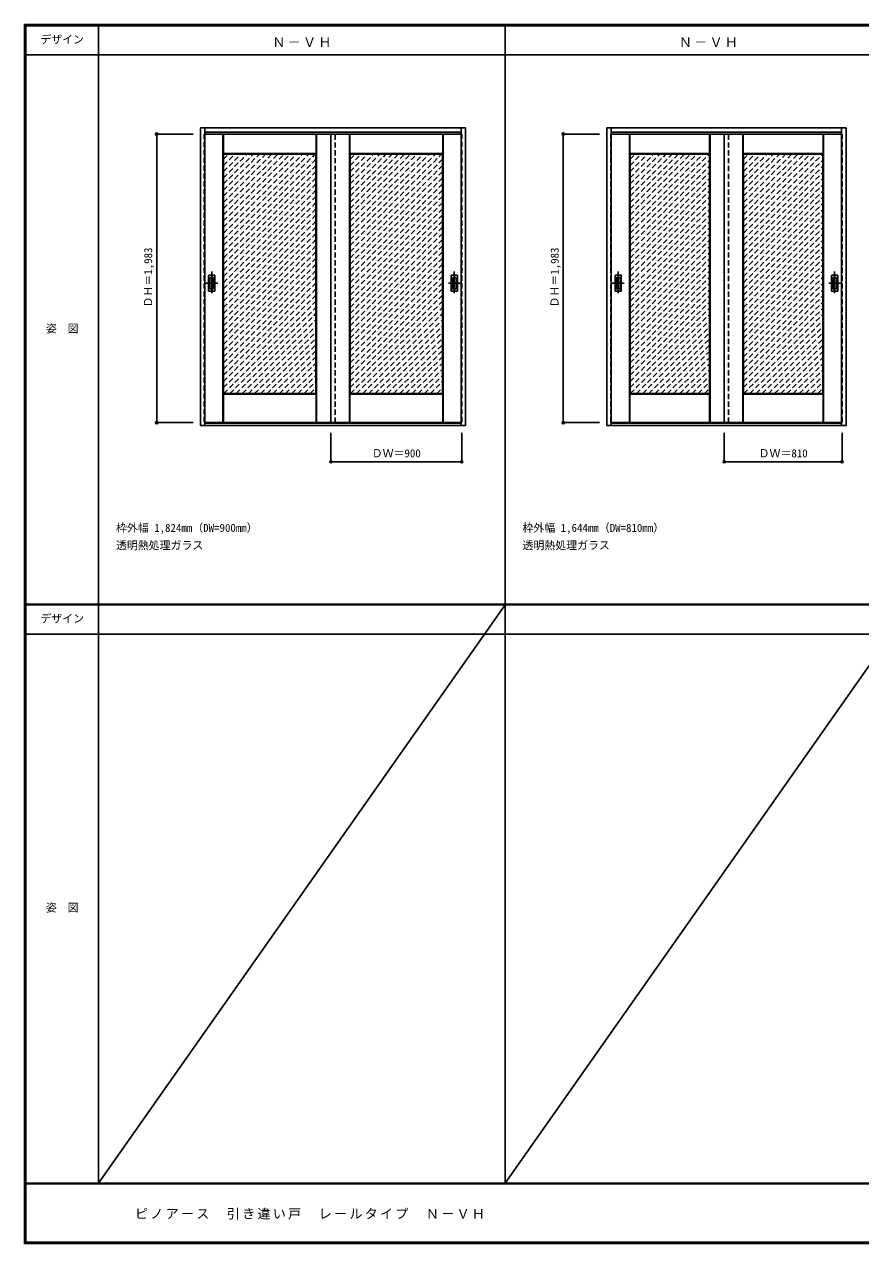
# Model space of a CAD drawing. Units: millimetres, scale not verified. Extents: x -6000 to 5700, y -4307 to 4175.
# Drawn here: x -6000 to -250, y -4205 to 4175 of the extents above; entities that cross this region are included whole.
import ezdxf
from ezdxf.enums import TextEntityAlignment as Align

# ---------------------------------------------------------------- set-up
doc = ezdxf.new("R2010")
doc.units = ezdxf.units.MM
doc.header["$LTSCALE"] = 30
doc.header["$PDMODE"] = 32
doc.header["$PDSIZE"] = 15
doc.linetypes.add('CHAIN1', pattern=[8, 5, -1, 1, -1])
doc.linetypes.add('DASHED1', pattern=[1.8, 1.2, -0.6])
for name, color, linetype in [('0-1_通り芯', 4, 'CHAIN1'), ('0-2_扉', 4, 'DASHED1'), ('0-3_仕上げ', 7, 'Continuous'), ('0-4_枠', 3, 'Continuous'), ('0-6_引手', 3, 'Continuous'), ('0-A_文字', 7, 'Continuous'), ('0-B_寸法', 7, 'Continuous'), ('0-C_ハッチ', 4, 'DASHED1'), ('F-1_枠', 6, 'Continuous'), ('F-A_文字', 7, 'Continuous')]:
    doc.layers.add(name, color=color, linetype=linetype)
doc.styles.add('ＭＳ ゴシック', font='')
doc.styles.get('ＭＳ ゴシック').set_extended_font_data('MS Gothic')

msp = doc.modelspace()

# ---------------------------------------------------------------- linework, layer by layer
at = {"layer": '0-1_通り芯'}
for p, q in [((-4712, 2476.5), (-4712, 2314.5)), ((-3044, 2476.5), (-3044, 2314.5)), ((-1917, 2476.5), (-1917, 2314.5)), ((-429, 2476.5), (-429, 2314.5)), ((-4753, 2395.5), (-4671, 2395.5)), ((-3085, 2395.5), (-3003, 2395.5)), ((-1958, 2395.5), (-1876, 2395.5)), ((-470, 2395.5), (-388, 2395.5))]:
    msp.add_line(p, q, dxfattribs=at)
at = {"layer": '0-2_扉'}
for p, q in [((-4763, 3421), (-4763, 1438)), ((-4760, 3421), (-4763, 3421)), ((-3863, 1438), (-3863, 3421)), ((-2996, 3421), (-2993, 3421)), ((-2993, 3421), (-2993, 1438)), ((-1968, 3421), (-1968, 1438)), ((-1965, 3421), (-1968, 3421)), ((-1158, 1438), (-1158, 3421)), ((-381, 3421), (-378, 3421)), ((-4763, 1438), (-4760, 1438)), ((-2993, 1438), (-2996, 1438)), ((-1968, 1438), (-1965, 1438))]:
    msp.add_line(p, q, dxfattribs=at)
at = {"layer": '0-2_扉', "color": 3, "linetype": 'Continuous'}
for p, q in [((-2996, 3421), (-4760, 3421)), ((-3893, 1438), (-3893, 3421)), ((-381, 3421), (-1965, 3421)), ((-1188, 1438), (-1188, 3421)), ((-4760, 1438), (-2996, 1438)), ((-1965, 1438), (-381, 1438))]:
    msp.add_line(p, q, dxfattribs=at)
at = {"layer": '0-2_扉'}
msp.add_lwpolyline([(-378, 3421), (-378, 1438), (-381, 1438)], dxfattribs=at)
at = {"layer": '0-3_仕上げ'}
for p, q in [((-4635, 1438), (-4635, 3421)), ((-4633.5, 3285.5), (-4633.5, 3421)), ((-4632, 3287), (-4632, 3421)), ((-3994, 3287), (-3994, 3421)), ((-3992.5, 3285.5), (-3992.5, 3421)), ((-3991, 1438), (-3991, 3421)), ((-3765, 1438), (-3765, 3421)), ((-3763.5, 3285.5), (-3763.5, 3421)), ((-3762, 3287), (-3762, 3421)), ((-3124, 3287), (-3124, 3421)), ((-3122.5, 3285.5), (-3122.5, 3421)), ((-3121, 1438), (-3121, 3421)), ((-1840, 1438), (-1840, 3421)), ((-1838.5, 3285.5), (-1838.5, 3421)), ((-1837, 3287), (-1837, 3421)), ((-1289, 3287), (-1289, 3421)), ((-1287.5, 3285.5), (-1287.5, 3421)), ((-1286, 1438), (-1286, 3421)), ((-1060, 1438), (-1060, 3421)), ((-1058.5, 3285.5), (-1058.5, 3421)), ((-1057, 3287), (-1057, 3421)), ((-509, 3287), (-509, 3421)), ((-507.5, 3285.5), (-507.5, 3421)), ((-506, 1438), (-506, 3421)), ((-4632, 3287), (-4633.5, 3285.5)), ((-4631, 3283), (-4633.5, 3285.5)), ((-3994, 3287), (-4632, 3287)), ((-3992.5, 3285.5), (-3995, 3283)), ((-3994, 3287), (-3992.5, 3285.5)), ((-3762, 3287), (-3763.5, 3285.5)), ((-3761, 3283), (-3763.5, 3285.5)), ((-3124, 3287), (-3762, 3287)), ((-3122.5, 3285.5), (-3125, 3283)), ((-3124, 3287), (-3122.5, 3285.5)), ((-1837, 3287), (-1838.5, 3285.5)), ((-1836, 3283), (-1838.5, 3285.5)), ((-1289, 3287), (-1837, 3287)), ((-1287.5, 3285.5), (-1290, 3283)), ((-1289, 3287), (-1287.5, 3285.5)), ((-1057, 3287), (-1058.5, 3285.5)), ((-1056, 3283), (-1058.5, 3285.5)), ((-509, 3287), (-1057, 3287)), ((-507.5, 3285.5), (-510, 3283)), ((-509, 3287), (-507.5, 3285.5)), ((-4633.5, 1635.5), (-4631, 1638)), ((-4633.5, 1438), (-4633.5, 1635.5)), ((-4632, 1438), (-4632, 1634)), ((-3995, 1638), (-3992.5, 1635.5)), ((-3994, 1634), (-3992.5, 1635.5)), ((-3994, 1438), (-3994, 1634)), ((-3992.5, 1438), (-3992.5, 1635.5)), ((-3763.5, 1635.5), (-3761, 1638)), ((-3763.5, 1438), (-3763.5, 1635.5)), ((-3762, 1438), (-3762, 1634)), ((-3125, 1638), (-3122.5, 1635.5)), ((-3124, 1634), (-3122.5, 1635.5)), ((-3124, 1438), (-3124, 1634)), ((-3122.5, 1438), (-3122.5, 1635.5)), ((-1838.5, 1438), (-1838.5, 1635.5)), ((-1837, 1438), (-1837, 1634)), ((-1290, 1638), (-1287.5, 1635.5)), ((-1289, 1634), (-1287.5, 1635.5)), ((-1287.5, 1438), (-1287.5, 1635.5)), ((-1058.5, 1438), (-1058.5, 1635.5)), ((-1057, 1438), (-1057, 1634)), ((-510, 1638), (-507.5, 1635.5)), ((-509, 1634), (-507.5, 1635.5)), ((-507.5, 1438), (-507.5, 1635.5))]:
    msp.add_line(p, q, dxfattribs=at)
at = {"layer": '0-3_仕上げ', "color": 3}
for p, q in [((-4631, 1638), (-4631, 3283)), ((-3995, 3283), (-4631, 3283)), ((-3995, 1638), (-3995, 3283)), ((-3761, 1638), (-3761, 3283)), ((-3125, 3283), (-3761, 3283)), ((-3125, 1638), (-3125, 3283)), ((-1836, 1638), (-1836, 3283)), ((-1290, 3283), (-1836, 3283)), ((-1290, 1638), (-1290, 3283)), ((-1056, 1638), (-1056, 3283)), ((-510, 3283), (-1056, 3283)), ((-510, 1638), (-510, 3283)), ((-3995, 1638), (-4631, 1638)), ((-3125, 1638), (-3761, 1638)), ((-1290, 1638), (-1836, 1638)), ((-510, 1638), (-1056, 1638))]:
    msp.add_line(p, q, dxfattribs=at)
at = {"layer": '0-3_仕上げ'}
for points in [[(-3994, 1634), (-4632, 1634), (-4633.5, 1635.5)], [(-3124, 1634), (-3762, 1634), (-3763.5, 1635.5)], [(-1289, 1438), (-1289, 1634), (-1837, 1634), (-1838.5, 1635.5), (-1836, 1638)], [(-509, 1438), (-509, 1634), (-1057, 1634), (-1058.5, 1635.5), (-1056, 1638)]]:
    msp.add_lwpolyline(points, dxfattribs=at)
at = {"layer": '0-4_枠'}
for p, q in [((-4790, 1418), (-4790, 3465)), ((-4790, 3465), (-2966, 3465)), ((-4760, 1418), (-4760, 3465)), ((-2996, 1438.54), (-2996, 3465)), ((-2966, 1418), (-2966, 3465)), ((-1995, 1418), (-1995, 3465)), ((-1995, 3465), (-351, 3465)), ((-1965, 1418), (-1965, 3465)), ((-381, 1438.54), (-381, 3465)), ((-351, 1418), (-351, 3465)), ((-4760, 3435), (-2996, 3435)), ((-1965, 3435), (-381, 3435)), ((-2996, 1433), (-4760, 1433)), ((-381, 1433), (-1965, 1433)), ((-2966, 1418), (-4790, 1418)), ((-351, 1418), (-1995, 1418))]:
    msp.add_line(p, q, dxfattribs=at)
for points in [[(-2996, 1418), (-2996, 1438.2), (-2996, 1438.54)], [(-381, 1418), (-381, 1438.2), (-381, 1438.54)]]:
    msp.add_lwpolyline(points, dxfattribs=at)
at = {"layer": '0-6_引手'}
for p, q in [((-4733, 2342), (-4733, 2449)), ((-4692.5, 2450.5), (-4731.5, 2450.5)), ((-4691, 2449), (-4691, 2342)), ((-3065, 2342), (-3065, 2449)), ((-3024.5, 2450.5), (-3063.5, 2450.5)), ((-3023, 2449), (-3023, 2342)), ((-1938, 2342), (-1938, 2449)), ((-1897.5, 2450.5), (-1936.5, 2450.5)), ((-1896, 2449), (-1896, 2342)), ((-450, 2342), (-450, 2449)), ((-409.5, 2450.5), (-448.5, 2450.5)), ((-408, 2449), (-408, 2342)), ((-4692.5, 2340.5), (-4731.5, 2340.5)), ((-3024.5, 2340.5), (-3063.5, 2340.5)), ((-1897.5, 2340.5), (-1936.5, 2340.5)), ((-409.5, 2340.5), (-448.5, 2340.5))]:
    msp.add_line(p, q, dxfattribs=at)
at = {"layer": '0-6_引手', "color": 7}
for p, q in [((-4724.5, 2358), (-4724.5, 2433)), ((-4701, 2434.5), (-4723, 2434.5)), ((-4699.5, 2433), (-4699.5, 2358)), ((-3056.5, 2358), (-3056.5, 2433)), ((-3033, 2434.5), (-3055, 2434.5)), ((-3031.5, 2433), (-3031.5, 2358)), ((-1929.5, 2358), (-1929.5, 2433)), ((-1906, 2434.5), (-1928, 2434.5)), ((-1904.5, 2433), (-1904.5, 2358)), ((-441.5, 2358), (-441.5, 2433)), ((-418, 2434.5), (-440, 2434.5)), ((-416.5, 2433), (-416.5, 2358)), ((-4701, 2356.5), (-4723, 2356.5)), ((-3033, 2356.5), (-3055, 2356.5)), ((-1906, 2356.5), (-1928, 2356.5)), ((-418, 2356.5), (-440, 2356.5))]:
    msp.add_line(p, q, dxfattribs=at)
at = {"layer": '0-6_引手'}
for centre, start, end in [((-4731.5, 2449), 90, 180), ((-4692.5, 2449), 0, 90), ((-3063.5, 2449), 90, 180), ((-3024.5, 2449), 0, 90), ((-1936.5, 2449), 90, 180), ((-1897.5, 2449), 0, 90), ((-448.5, 2449), 90, 180), ((-409.5, 2449), 0, 90), ((-4731.5, 2342), 180, 270), ((-4692.5, 2342), 270, 0), ((-3063.5, 2342), 180, 270), ((-3024.5, 2342), 270, 0), ((-1936.5, 2342), 180, 270), ((-1897.5, 2342), 270, 0), ((-448.5, 2342), 180, 270), ((-409.5, 2342), 270, 0)]:
    msp.add_arc(centre, 1.5, start, end, dxfattribs=at)
at = {"layer": '0-6_引手', "color": 7}
for centre, start, end in [((-4723, 2433), 90, 180), ((-4701, 2433), 0, 90), ((-3055, 2433), 90, 180), ((-3033, 2433), 0, 90), ((-1928, 2433), 90, 180), ((-1906, 2433), 0, 90), ((-440, 2433), 90, 180), ((-418, 2433), 0, 90), ((-4723, 2358), 180, 270), ((-4701, 2358), 270, 0), ((-3055, 2358), 180, 270), ((-3033, 2358), 270, 0), ((-1928, 2358), 180, 270), ((-1906, 2358), 270, 0), ((-440, 2358), 180, 270), ((-418, 2358), 270, 0)]:
    msp.add_arc(centre, 1.5, start, end, dxfattribs=at)
at = {"layer": '0-B_寸法', "color": 4}
for p, q in [((-5090, 3421), (-4840, 3421)), ((-5090, 3421), (-5090, 1438)), ((-2295, 3421), (-2045, 3421)), ((-2295, 3421), (-2295, 1438)), ((-5090, 1438), (-4840, 1438)), ((-2295, 1438), (-2045, 1438)), ((-3893, 1168), (-3893, 1368)), ((-2993, 1168), (-2993, 1368)), ((-1188, 1168), (-1188, 1368)), ((-378, 1168), (-378, 1368)), ((-3893, 1168), (-2993, 1168)), ((-1188, 1168), (-378, 1168))]:
    msp.add_line(p, q, dxfattribs=at)
at = {"layer": '0-B_寸法'}
for p in [(-5090, 3421), (-2295, 3421), (-5090, 1438), (-2295, 1438), (-3893, 1168), (-2993, 1168), (-1188, 1168), (-378, 1168)]:
    msp.add_point(p, dxfattribs=at)
at = {"layer": '0-C_ハッチ'}
for p, q in [((-4631, 3248.06), (-4596.06, 3283)), ((-4631, 2738.94), (-4086.94, 3283)), ((-4631, 2781.37), (-4129.37, 3283)), ((-4631, 2823.79), (-4171.79, 3283)), ((-4631, 2866.22), (-4214.22, 3283)), ((-4631, 2908.65), (-4256.65, 3283)), ((-4631, 2951.07), (-4299.07, 3283)), ((-4631, 2993.5), (-4341.5, 3283)), ((-4631, 3035.93), (-4383.93, 3283)), ((-4631, 3078.35), (-4426.35, 3283)), ((-4631, 3120.78), (-4468.78, 3283)), ((-4631, 3163.21), (-4511.21, 3283)), ((-4631, 3205.63), (-4553.63, 3283)), ((-4631, 2696.52), (-4044.52, 3283)), ((-4631, 2654.09), (-4002.09, 3283)), ((-3761, 3248.06), (-3726.06, 3283)), ((-3761, 2738.94), (-3216.94, 3283)), ((-3761, 2781.37), (-3259.37, 3283)), ((-3761, 2823.79), (-3301.79, 3283)), ((-3761, 2866.22), (-3344.22, 3283)), ((-3761, 2908.65), (-3386.65, 3283)), ((-3761, 2951.07), (-3429.07, 3283)), ((-3761, 2993.5), (-3471.5, 3283)), ((-3761, 3035.93), (-3513.93, 3283)), ((-3761, 3078.35), (-3556.35, 3283)), ((-3761, 3120.78), (-3598.78, 3283)), ((-3761, 3163.21), (-3641.21, 3283)), ((-3761, 3205.63), (-3683.63, 3283)), ((-3761, 2696.52), (-3174.52, 3283)), ((-3761, 2654.09), (-3132.09, 3283)), ((-1836, 3248.06), (-1801.06, 3283)), ((-1836, 2738.94), (-1291.94, 3283)), ((-1836, 2781.37), (-1334.37, 3283)), ((-1836, 2823.79), (-1376.8, 3283)), ((-1836, 2866.22), (-1419.22, 3283)), ((-1836, 2908.65), (-1461.65, 3283)), ((-1836, 2951.07), (-1504.07, 3283)), ((-1836, 2993.5), (-1546.5, 3283)), ((-1836, 3035.93), (-1588.93, 3283)), ((-1836, 3078.35), (-1631.35, 3283)), ((-1836, 3120.78), (-1673.78, 3283)), ((-1836, 3163.21), (-1716.21, 3283)), ((-1836, 3205.63), (-1758.63, 3283)), ((-1056, 3248.06), (-1021.06, 3283)), ((-1056, 2738.94), (-511.94, 3283)), ((-1056, 2781.37), (-554.37, 3283)), ((-1056, 2823.79), (-596.8, 3283)), ((-1056, 2866.22), (-639.22, 3283)), ((-1056, 2908.65), (-681.65, 3283)), ((-1056, 2951.07), (-724.07, 3283)), ((-1056, 2993.5), (-766.5, 3283)), ((-1056, 3035.93), (-808.93, 3283)), ((-1056, 3078.35), (-851.35, 3283)), ((-1056, 3120.78), (-893.78, 3283)), ((-1056, 3163.21), (-936.21, 3283)), ((-1056, 3205.63), (-978.63, 3283)), ((-4631, 2611.66), (-3995, 3247.66)), ((-4631, 2569.24), (-3995, 3205.24)), ((-3761, 2611.66), (-3125, 3247.66)), ((-3761, 2569.24), (-3125, 3205.24)), ((-1836, 2696.52), (-1290, 3242.52)), ((-1836, 2654.09), (-1290, 3200.09)), ((-1056, 2696.52), (-510, 3242.52)), ((-1056, 2654.09), (-510, 3200.09)), ((-4631, 2526.81), (-3995, 3162.81)), ((-4631, 2484.38), (-3995, 3120.38)), ((-3761, 2526.81), (-3125, 3162.81)), ((-3761, 2484.38), (-3125, 3120.38)), ((-1836, 2611.66), (-1290, 3157.66)), ((-1836, 2569.24), (-1290, 3115.24)), ((-1056, 2611.66), (-510, 3157.66)), ((-1056, 2569.24), (-510, 3115.24)), ((-4631, 2441.96), (-3995, 3077.96)), ((-4631, 2399.53), (-3995, 3035.53)), ((-3761, 2441.96), (-3125, 3077.96)), ((-3761, 2399.53), (-3125, 3035.53)), ((-1836, 2526.81), (-1290, 3072.81)), ((-1836, 2484.38), (-1290, 3030.38)), ((-1056, 2526.81), (-510, 3072.81)), ((-1056, 2484.38), (-510, 3030.38)), ((-4631, 2357.1), (-3995, 2993.1)), ((-4631, 2314.68), (-3995, 2950.68)), ((-3761, 2357.1), (-3125, 2993.1)), ((-3761, 2314.68), (-3125, 2950.68)), ((-1836, 2441.96), (-1290, 2987.96)), ((-1836, 2399.53), (-1290, 2945.53)), ((-1056, 2441.96), (-510, 2987.96)), ((-1056, 2399.53), (-510, 2945.53)), ((-4631, 2272.25), (-3995, 2908.25)), ((-4631, 2229.83), (-3995, 2865.83)), ((-3761, 2272.25), (-3125, 2908.25)), ((-3761, 2229.83), (-3125, 2865.83)), ((-1836, 2357.1), (-1290, 2903.1)), ((-1836, 2314.68), (-1290, 2860.68)), ((-1056, 2357.1), (-510, 2903.1)), ((-1056, 2314.68), (-510, 2860.68)), ((-4631, 2187.4), (-3995, 2823.4)), ((-4631, 2144.97), (-3995, 2780.97)), ((-3761, 2187.4), (-3125, 2823.4)), ((-3761, 2144.97), (-3125, 2780.97)), ((-1836, 2272.25), (-1290, 2818.25)), ((-1836, 2229.83), (-1290, 2775.83)), ((-1056, 2272.25), (-510, 2818.25)), ((-1056, 2229.83), (-510, 2775.83)), ((-4631, 2102.55), (-3995, 2738.55)), ((-4631, 2060.12), (-3995, 2696.12)), ((-3761, 2102.55), (-3125, 2738.55)), ((-3761, 2060.12), (-3125, 2696.12)), ((-1836, 2187.4), (-1290, 2733.4)), ((-1836, 2144.97), (-1290, 2690.97)), ((-1056, 2187.4), (-510, 2733.4)), ((-1056, 2144.97), (-510, 2690.97)), ((-4631, 2017.69), (-3995, 2653.69)), ((-4631, 1975.27), (-3995, 2611.27)), ((-3761, 2017.69), (-3125, 2653.69)), ((-3761, 1975.27), (-3125, 2611.27)), ((-1836, 2102.55), (-1290, 2648.55)), ((-1836, 2060.12), (-1290, 2606.12)), ((-1056, 2102.55), (-510, 2648.55)), ((-1056, 2060.12), (-510, 2606.12)), ((-4631, 1932.84), (-3995, 2568.84)), ((-4631, 1890.41), (-3995, 2526.41)), ((-3761, 1932.84), (-3125, 2568.84)), ((-3761, 1890.41), (-3125, 2526.41)), ((-1836, 2017.69), (-1290, 2563.69)), ((-1836, 1975.27), (-1290, 2521.27)), ((-1056, 2017.69), (-510, 2563.69)), ((-1056, 1975.27), (-510, 2521.27)), ((-4631, 1847.99), (-3995, 2483.99)), ((-4631, 1805.56), (-3995, 2441.56)), ((-3761, 1847.99), (-3125, 2483.99)), ((-3761, 1805.56), (-3125, 2441.56)), ((-1836, 1932.84), (-1290, 2478.84)), ((-1836, 1890.41), (-1290, 2436.41)), ((-1056, 1932.84), (-510, 2478.84)), ((-1056, 1890.41), (-510, 2436.41)), ((-4631, 1763.13), (-3995, 2399.13)), ((-4631, 1720.71), (-3995, 2356.71)), ((-3761, 1763.13), (-3125, 2399.13)), ((-3761, 1720.71), (-3125, 2356.71)), ((-1836, 1847.99), (-1290, 2393.99)), ((-1836, 1805.56), (-1290, 2351.56)), ((-1056, 1847.99), (-510, 2393.99)), ((-1056, 1805.56), (-510, 2351.56)), ((-4631, 1678.28), (-3995, 2314.28)), ((-4628.86, 1638), (-3995, 2271.86)), ((-3761, 1678.28), (-3125, 2314.28)), ((-3758.86, 1638), (-3125, 2271.86)), ((-1836, 1763.13), (-1290, 2309.13)), ((-1836, 1720.71), (-1290, 2266.71)), ((-1056, 1763.13), (-510, 2309.13)), ((-1056, 1720.71), (-510, 2266.71)), ((-4586.43, 1638), (-3995, 2229.43)), ((-4544, 1638), (-3995, 2187)), ((-3716.43, 1638), (-3125, 2229.43)), ((-3674, 1638), (-3125, 2187)), ((-1836, 1678.28), (-1290, 2224.28)), ((-1833.86, 1638), (-1290, 2181.86)), ((-1056, 1678.28), (-510, 2224.28)), ((-1053.86, 1638), (-510, 2181.86)), ((-4501.58, 1638), (-3995, 2144.58)), ((-4459.15, 1638), (-3995, 2102.15)), ((-3631.58, 1638), (-3125, 2144.58)), ((-3589.15, 1638), (-3125, 2102.15)), ((-1791.43, 1638), (-1290, 2139.43)), ((-1749, 1638), (-1290, 2097)), ((-1011.43, 1638), (-510, 2139.43)), ((-969, 1638), (-510, 2097)), ((-4416.72, 1638), (-3995, 2059.72)), ((-4374.3, 1638), (-3995, 2017.3)), ((-3546.72, 1638), (-3125, 2059.72)), ((-3504.3, 1638), (-3125, 2017.3)), ((-1706.58, 1638), (-1290, 2054.58)), ((-1664.15, 1638), (-1290, 2012.15)), ((-926.58, 1638), (-510, 2054.58)), ((-884.15, 1638), (-510, 2012.15)), ((-4331.87, 1638), (-3995, 1974.87)), ((-4289.44, 1638), (-3995, 1932.44)), ((-3461.87, 1638), (-3125, 1974.87)), ((-3419.44, 1638), (-3125, 1932.44)), ((-1621.72, 1638), (-1290, 1969.72)), ((-841.72, 1638), (-510, 1969.72)), ((-4247.02, 1638), (-3995, 1890.02)), ((-4204.59, 1638), (-3995, 1847.59)), ((-3377.02, 1638), (-3125, 1890.02)), ((-3334.59, 1638), (-3125, 1847.59)), ((-1579.3, 1638), (-1290, 1927.3)), ((-1536.87, 1638), (-1290, 1884.87)), ((-799.3, 1638), (-510, 1927.3)), ((-756.87, 1638), (-510, 1884.87)), ((-4162.16, 1638), (-3995, 1805.17)), ((-4119.74, 1638), (-3995, 1762.74)), ((-3292.16, 1638), (-3125, 1805.17)), ((-3249.74, 1638), (-3125, 1762.74)), ((-1494.44, 1638), (-1290, 1842.44)), ((-1452.02, 1638), (-1290, 1800.02)), ((-714.44, 1638), (-510, 1842.44)), ((-672.02, 1638), (-510, 1800.02)), ((-4077.31, 1638), (-3995, 1720.31)), ((-4034.89, 1638), (-3995, 1677.89)), ((-3207.31, 1638), (-3125, 1720.31)), ((-3164.89, 1638), (-3125, 1677.89)), ((-1409.59, 1638), (-1290, 1757.59)), ((-1367.17, 1638), (-1290, 1715.17)), ((-629.59, 1638), (-510, 1757.59)), ((-587.17, 1638), (-510, 1715.17)), ((-1324.74, 1638), (-1290, 1672.74)), ((-544.74, 1638), (-510, 1672.74))]:
    msp.add_line(p, q, dxfattribs=at)
at = {"layer": 'F-1_枠'}
for p, q in [((-6000, 4175), (5700, 4175)), ((-6000, 4175), (-6000, -4205)), ((-6000, 4170), (5700, 4170)), ((-6000, 4165), (5700, 4165)), ((-5995, 4175), (-5995, -4205)), ((-5990, 4175), (-5990, -4205)), ((-5490, 4175), (-5490, -3790)), ((-2695, -3790), (-2695, 4175)), ((-6000, 3965), (5700, 3965)), ((-6000, 190.5), (5700, 190.5)), ((-6000, 187.5), (5700, 187.5)), ((-6000, 184.5), (5700, 184.5)), ((-6000, -15.5), (5700, -15.5)), ((5700, -3790), (-6000, -3790)), ((5700, -3795), (-6000, -3795)), ((5700, -4195), (-6000, -4195)), ((5700, -4200), (-6000, -4200)), ((5700, -4205), (-6000, -4205))]:
    msp.add_line(p, q, dxfattribs=at)
at = {"layer": 'F-A_文字'}
for p, q in [((-2695, 184.5), (-5490, -3790)), ((100, 184.5), (-2695, -3790))]:
    msp.add_line(p, q, dxfattribs=at)

# ---------------------------------------------------------------- texts
at = {"layer": '0-A_文字', "style": 'ＭＳ ゴシック'}
for s, p in [('枠外幅 1,824mm（DW=900mm）', (-5370, 670.5)), ('枠外幅 1,644mm（DW=810mm）', (-2575, 670.5)), ('透明熱処理ガラス', (-5370, 550.5)), ('透明熱処理ガラス', (-2575, 550.5))]:
    msp.add_text(s, height=54.99, dxfattribs=at).set_placement(p, align=Align.BOTTOM_LEFT)
at = {"layer": '0-A_文字', "char_height": 65.98, "attachment_point": 7, "style": 'ＭＳ ゴシック'}
for insert in [(-4295, 4020), (-1500, 4020)]:
    msp.add_mtext('\\T1.17;Ｎ－ＶＨ', dxfattribs=dict(at, insert=insert))
at = {"layer": '0-B_寸法', "style": 'ＭＳ ゴシック'}
for p in [(-5105, 2229.25), (-2310, 2229.25)]:
    msp.add_text('ＤＨ＝1,983', height=54.99, rotation=90, dxfattribs=at).set_placement(p, align=Align.BOTTOM_LEFT)
for s, p in [('ＤＷ＝900', (-3611.75, 1183)), ('ＤＷ＝810', (-951.75, 1183))]:
    msp.add_text(s, height=54.99, dxfattribs=at).set_placement(p, align=Align.BOTTOM_LEFT)
at = {"layer": 'F-A_文字', "style": 'ＭＳ ゴシック'}
for s, p in [('デザイン', (-5890, 4027.5)), ('姿\u3000図', (-5852.5, 2040.25)), ('デザイン', (-5890, 47)), ('姿\u3000図', (-5852.5, -1940.25))]:
    msp.add_text(s, height=54.99, dxfattribs=at).set_placement(p, align=Align.BOTTOM_LEFT)
at = {"layer": 'F-A_文字', "insert": (-5240, -4040), "char_height": 65.98, "attachment_point": 7, "style": 'ＭＳ ゴシック'}
msp.add_mtext('\\T1.17;ピノアース\u3000引き違い戸\u3000レールタイプ\u3000Ｎ－ＶＨ', dxfattribs=at)

doc.saveas('drawing.dxf')
